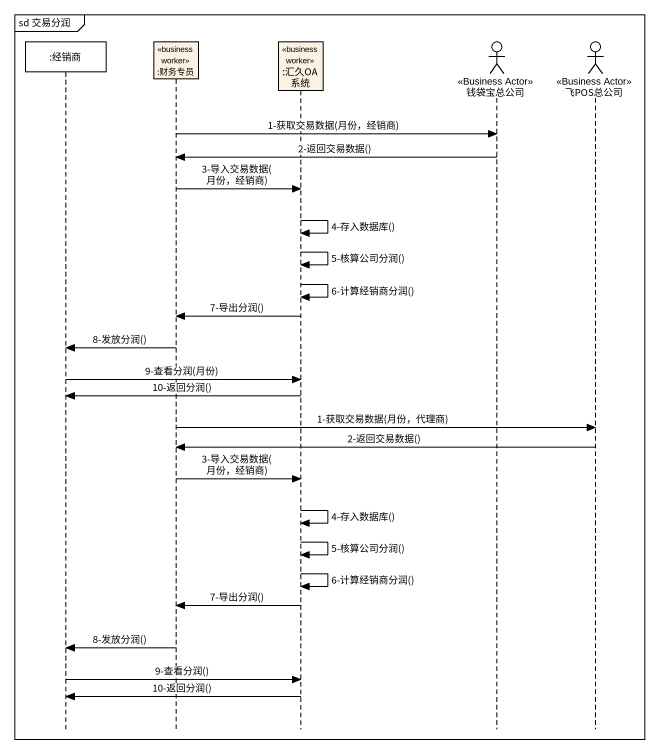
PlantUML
@startuml
mainframe sd 交易分润
hide footbox
participant ":经销商" as 经销商 #FFFFFF
participant ":财务专员" as 财务专员 <<business worker>>
participant ":汇久OA系统" as 汇久OA系统 <<business worker>>
actor 钱袋宝总公司 <<Business Actor>>
actor 飞POS总公司 <<Business Actor>>

财务专员 -> 钱袋宝总公司 : 1-获取交易数据(月份，经销商)
钱袋宝总公司 -> 财务专员 : 2-返回交易数据()
财务专员 -> 汇久OA系统 : 3-导入交易数据(月份，经销商)
汇久OA系统 -> 汇久OA系统 : 4-存入数据库()
汇久OA系统 -> 汇久OA系统 : 5-核算公司分润()
汇久OA系统 -> 汇久OA系统 : 6-计算经销商分润()
汇久OA系统 -> 财务专员 : 7-导出分润()
财务专员 -> 经销商 : 8-发放分润()
经销商 -> 汇久OA系统 : 9-查看分润(月份)
汇久OA系统 -> 经销商 : 10-返回分润()
财务专员 -> 飞POS总公司 : 1-获取交易数据(月份，代理商)
飞POS总公司 -> 财务专员 : 2-返回交易数据()
财务专员 -> 汇久OA系统 : 3-导入交易数据(月份，经销商)
汇久OA系统 -> 汇久OA系统 : 4-存入数据库()
汇久OA系统 -> 汇久OA系统 : 5-核算公司分润()
汇久OA系统 -> 汇久OA系统 : 6-计算经销商分润()
汇久OA系统 -> 财务专员 : 7-导出分润()
财务专员 -> 经销商 : 8-发放分润()
经销商 -> 汇久OA系统 : 9-查看分润()
汇久OA系统 -> 经销商 : 10-返回分润()
@enduml
